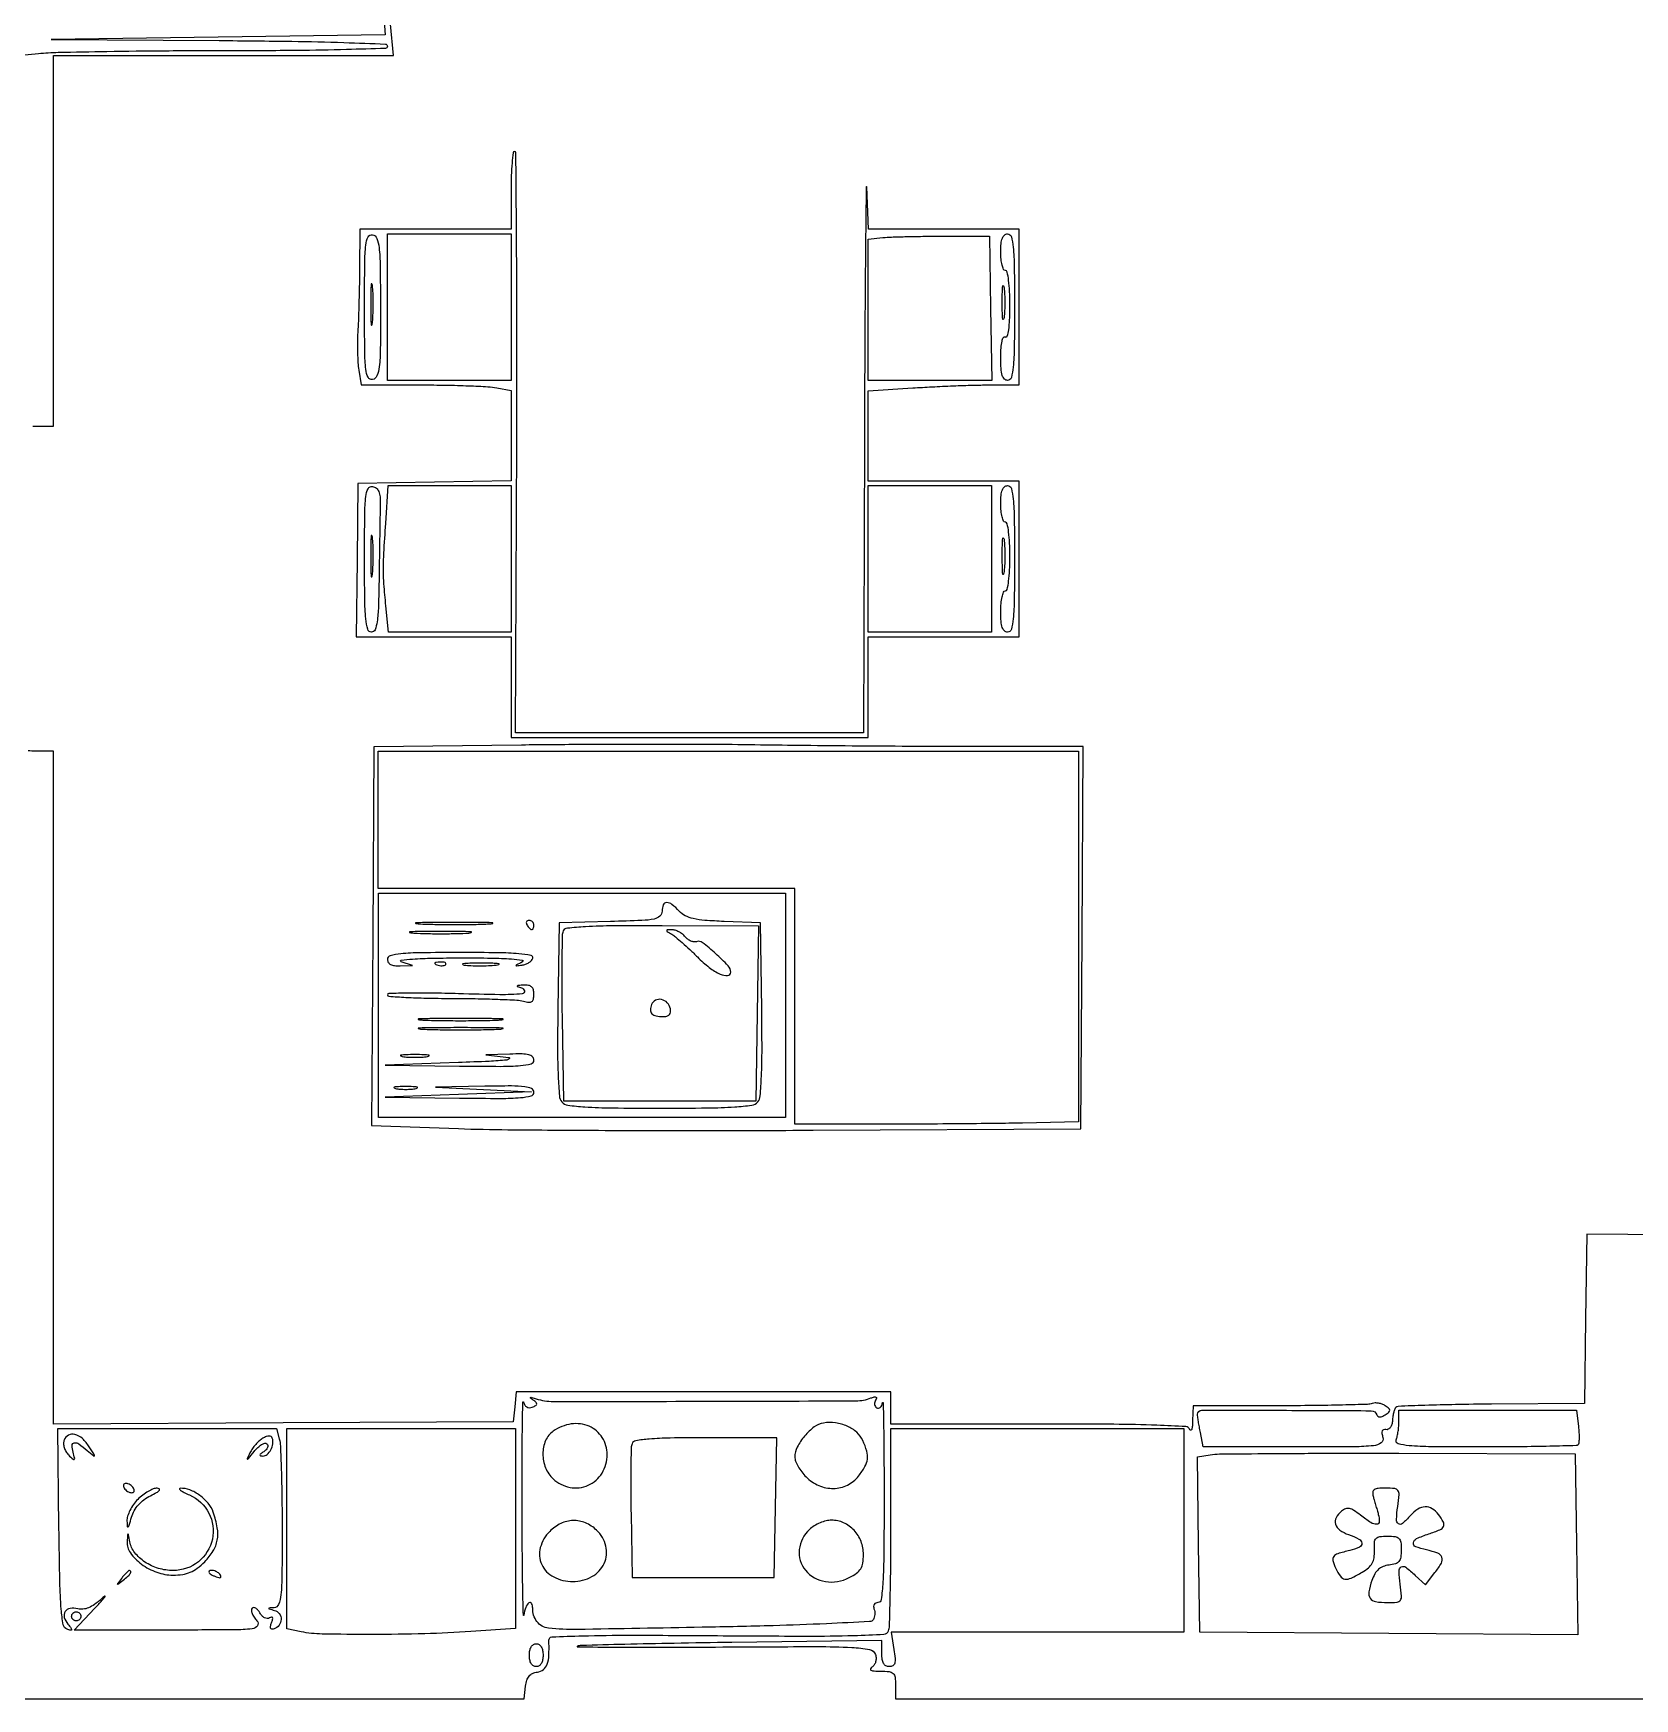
# Model space of a CAD drawing. Extents: x 105 to 1385, y 45 to 986.
# Drawn here: x 523.6 to 873.5, y 148 to 511.8 of the extents above; entities that cross this region are included whole.
import ezdxf

# ---------------------------------------------------------------- set-up
doc = ezdxf.new("R2010")
doc.units = 0

msp = doc.modelspace()

# ---------------------------------------------------------------- linework, layer by layer
for points in [[(600.209829, 515.5), (600.5, 511.5), (564, 510.981229), (527.5, 510.462458), (564.25, 510.231229, -0.001892), (580.092104, 510.071608, -0.004908), (591.504693, 509.801368, -0.001286), (600.542721, 509.475296, -0.402943), (601, 509, -0.404049), (600.54231, 508.526084, -0.001464), (592.060723, 508.255417, -0.005212), (581.285289, 508.055515, -0.00198), (566.25, 507.992891, 0.001684), (552.44894, 507.943581, 0.002148), (539.725, 507.800606, 0.001669), (529.059373, 507.599318, 0.017991), (524.75, 507.348286), (518, 506.71079)], [(523.5, 426), (528, 426), (528, 466.5), (528, 507), (565.143599, 507), (602.287199, 507), (601.655272, 513.799289, 0.077002)], [(907.908627, 249.149414), (863.041983, 249.5), (862.770992, 231), (862.5, 212.5), (842.179697, 212.346364, 0.00258), (834.349203, 212.246746, 0.004125), (827.662598, 212.071973, 0.000971), (821.825431, 211.859851, 0.188986), (821.294679, 211.628013, 0.110756), (821.066256, 211.267517, 0.024091), (820.850172, 210.558948, 0.02399), (820.675484, 209.696551, 0.020963), (820.574468, 208.781649, -0.053902), (820.420897, 207.916844, -0.08499), (820.09178, 207.240738, -0.115006), (819.641469, 206.846423, -0.177101), (819.134125, 206.77512, 0.123563), (818.618849, 206.75711, 0.238979), (818.324613, 206.483014, 0.131545), (818.273714, 205.919461, 0.033967), (818.492027, 205.02512, -0.330958), (818.099191, 203.885268, -0.12442), (816.417398, 203.26733, -0.024751), (812.224602, 203.036257, -0.001391), (799.192388, 203), (779.25, 203), (778.625, 206.125, -0.004902), (778.385709, 207.385597, -0.005698), (778.183594, 208.589063, -0.005102), (778.034694, 209.610229, -0.03366), (778, 210.125, -0.413613), (778.870721, 210.997509, -0.001106), (797.425549, 210.994514, -0.001167), (815.948634, 210.907313, -0.318153), (817.166667, 210.032046, 0.150298), (817.413869, 209.693011, 0.162001), (817.801323, 209.564092, 0.103169), (818.334648, 209.675321, 0.040483), (819, 210.032046, 0.025323), (819.814687, 210.618222, 0.227944), (820, 211.00359, 0.225786), (819.815492, 211.391351, 0.024857), (819, 211.989496, 0.056147), (818.327594, 212.331869, 0.046037), (817.549412, 212.544537, 0.047837), (816.787579, 212.604974, 0.084144), (816.168213, 212.489496, -0.080697), (815.150953, 212.292616, -0.00149), (809.670413, 212.143789, -0.003629), (803.264503, 212.035454, -0.002413), (795.918213, 212), (777, 212), (776.921053, 208.75, -0.014897), (776.857565, 207.577168, -0.050023), (776.717133, 206.821875, -0.273033), (776.532014, 206.648055, -0.367332), (776.337719, 206.75, 0.289507), (775.395363, 207.427983, 0.005527), (769.105459, 207.73647, 0.007822), (759.729763, 207.945651, 0.001666), (743.416667, 208), (711, 208), (711, 211.5), (711, 215), (670.063358, 215), (629.126717, 215), (628.813358, 211.75), (628.5, 208.5), (578.25, 208.240751), (528, 207.981502), (528, 281.490751), (528, 355), (524.059017, 355, -0.023552), (522.50479, 355.07325, -0.030444)], [(418, 148), (524.433578, 148), (630.867155, 148), (631.183578, 150.75, -0.047288), (631.457168, 152.039515, -0.098515), (631.947622, 152.937353, -0.11152), (632.698169, 153.510665, -0.072404), (633.75, 153.819551, 0.131732), (635.065704, 154.380536, 0.140622), (635.884969, 155.512737, 0.077529), (636.268057, 157.480948, 0.019256), (636.264697, 160.773691, -0.411802), (636.91489, 161.483275, -0.005156), (643.652283, 161.735751, -0.007313), (653.964854, 161.864846, -0.001328), (673.096563, 161.773691, 0.001301), (692.623463, 161.679584, 0.007627), (702.881002, 161.813304, 0.006276), (709.459116, 162.082107, 0.296044), (710.489401, 162.831787, 0.084861), (710.695247, 163.864256, 0.001259), (710.850011, 170.063962, 0.003385), (710.963047, 177.277018, 0.002225), (711, 185.581787), (711, 207), (743, 207), (775, 207), (774.998892, 184.75), (774.997785, 162.5), (743.029622, 162.5), (711.061459, 162.5), (711.658538, 158.75, -0.015624), (711.910103, 156.774328, -0.091162), (711.819997, 155.734228, -0.201095), (711.401988, 155.2013, -0.127882), (710.627808, 155, -0.125866), (709.905244, 155.184821, -0.139131), (709.392143, 155.689698, -0.093987), (709.092314, 156.566283, -0.035551), (709, 157.862974), (709, 160.725949), (676.25, 160.285462, 0.001041), (663.623411, 160.089328, 0.001659), (652.826562, 159.86328, 0.000324), (643.314108, 159.62637, 0.084198), (642.5, 159.466804, 0.830818), (642.527093, 159.315561, 0.000402), (651.417796, 159.26014, 0.001862), (661.767416, 159.242484, 0.001065), (674.262709, 159.294317, -0.000972), (694.897946, 159.383762, -0.013098), (702.448708, 159.203996, -0.033058), (706.345436, 158.749582, -0.277201), (707.619721, 157.625154, -0.070571), (707.753278, 156.828291, -0.074422), (707.655588, 156.040787, -0.080022), (707.344212, 155.364868, -0.104028), (706.857012, 154.890467, 0.140365), (706.530167, 154.523111, 0.418659), (706.632475, 154.238224, 0.09299), (707.325877, 154.062941, 0.014361), (708.75, 154.015313, -0.025563), (710.621259, 153.91074, -0.161641), (711.477891, 153.520513, -0.175983), (711.891804, 152.71455, -0.031521), (712, 151), (712, 148), (796, 148), (880, 148)]]:
    msp.add_lwpolyline(points, format="xyb")
for points in [[(705.207542, 423.25), (705, 359), (666.985359, 359), (628.970717, 359), (629.235359, 422.500154, 0.001107), (629.282941, 446.849315, 0.001846), (629.201949, 467.347093, 0.000137), (629.056655, 485.696064, 0.411876), (628.75, 486.000154, 0.380185), (628.450134, 485.73351, 0.007338), (628.220312, 483.50317, 0.013727), (628.053946, 480.759105, 0.008276), (628, 477.5), (628, 469), (611.5, 469), (595, 469), (594.9065, 460.25, -0.002374), (594.849135, 456.533457, -0.002004), (594.754, 452.601562, -0.002021), (594.638351, 449.015871, -0.00563), (594.518648, 446.5, 0.011702), (594.442425, 444.347659, 0.009204), (594.457386, 442.014063, 0.009325), (594.551741, 439.84471, 0.022573), (594.723439, 438.25), (595.222582, 435), (608.486291, 435, -0.004311), (613.79378, 434.954237, -0.005218), (618.771754, 434.816406, -0.004456), (622.954903, 434.619527, -0.035378), (624.875, 434.375), (628, 433.75), (628, 423.899179), (628, 414.048358), (611.25, 413.774179), (594.5, 413.5), (594.348654, 396.75), (594.197308, 380), (611.098654, 380), (628, 380), (628, 369), (628, 358), (667, 358), (706, 358), (706, 369), (706, 380), (722.5, 380), (739, 380), (739, 397), (739, 414), (722.5, 414), (706, 414), (706, 423.849177), (706, 433.698354), (715.75, 434.344003, -0.003799), (719.97681, 434.591666, -0.002876), (724.61875, 434.801513, -0.002908), (728.979327, 434.948119, -0.006757), (732.25, 434.994826), (739, 435), (739, 452), (739, 469), (722.537526, 469), (706.075052, 469), (705.745068, 478.25, 0.974916), (705.604787, 478.248561, 0.001343), (705.451052, 465.909375, 0.001111), (705.310404, 447.283888, 0.000525)], [(599.471327, 452.00573, -0.002619), (599.440404, 442.87256, -0.024953), (599.212212, 438.97756, -0.068501), (598.713664, 436.985257, -0.254926), (597.75, 436.190579, -0.336012), (596.789131, 436.664189, -0.088803), (596.271874, 438.414231, -0.02535), (596.043218, 442.249122, -0.002216), (596, 452, -0.002261), (596.043753, 461.673682, -0.024847), (596.271519, 465.547417, -0.083828), (596.777846, 467.337317, -0.341996), (597.721327, 467.815151, -0.258871), (598.668167, 467.022685, -0.064353), (599.163659, 464.98711, -0.024413), (599.405919, 461.048345, -0.00269)], [(732.775393, 451.75), (733.050786, 436), (719.525393, 436), (706, 436), (706, 451.436642), (706, 466.873283), (709.25, 467.186642, -0.015229), (711.102204, 467.308441, -0.002891), (714.482813, 467.407951, -0.003084), (718.433169, 467.477001, -0.002828), (722.5, 467.5), (732.5, 467.5)], [(738, 452, -0.002849), (737.949674, 443.167683, -0.020523), (737.726562, 438.916667, -0.04313), (737.309064, 436.618193, -0.338315), (736.5, 436, -0.201639), (735.791916, 436.297657, -0.122271), (735.324125, 437.093169, -0.058318), (735.068904, 438.564636, -0.013809), (735, 441.059017, -0.014995), (735.062207, 443.132763, -0.040398), (735.268876, 444.591614, -0.077973), (735.588375, 445.398291, -0.420328), (736, 445.5, 0.490637), (736.429203, 445.660908, 0.039212), (736.737367, 447.029528, 0.026296), (736.939637, 449.258262, 0.009482), (737, 452.440983, 0.011407), (736.931466, 455.444548, 0.021479), (736.716927, 457.860246, 0.018324), (736.410329, 459.666149, 0.35542), (736, 460, -0.295869), (735.612873, 460.251055, -0.04382), (735.29375, 461.175, -0.037669), (735.07239, 462.467056, -0.023598), (735, 464, -0.020272), (735.076585, 465.888175, -0.069535), (735.34375, 467.083333, -0.128937), (735.815157, 467.750359, -0.176579), (736.5, 468, -0.338315), (737.309064, 467.381807, -0.04313), (737.726562, 465.083333, -0.020523), (737.949674, 460.832317, -0.002849)], [(597.34281, 452.5, 0.003921), (597.36764, 449.635274, 0.022011), (597.460299, 448.106202, 0.807686), (597.59156, 448.092045, 0.057523), (597.733497, 448.776433, 0.013671), (597.852417, 450.684837, 0.00893), (597.889991, 452.890462, 0.008983), (597.849527, 455.043501, 0.016947), (597.726893, 456.776433, 0.153636), (597.586732, 457.099419, 0.661512), (597.45291, 457.056202, 0.018464), (597.364217, 455.373175, 0.004138)], [(735.723396, 449.75, -0.108536), (735.576315, 449.333801, -0.707215), (735.43855, 449.364062, -0.025693), (735.344207, 450.670434, -0.005179), (735.320074, 453, -0.005179), (735.344207, 455.329566, -0.025693), (735.43855, 456.635938, -0.707215), (735.576315, 456.666199, -0.108536), (735.723396, 456.25, -0.019375), (735.849065, 454.770235, -0.011494), (735.889766, 453, -0.011494), (735.849065, 451.229765, -0.019375)], [(599.416667, 408.736305, 0.001361), (599.374586, 406.587268, 0.000243), (599.308854, 402.57254, 0.000262), (599.236588, 397.868207, 0.000237), (599.166667, 393, -0.004197), (599.022698, 386.539896, -0.026839), (598.746914, 383.277778, -0.060108), (598.286591, 381.5339, -0.307323), (597.5, 381, -0.338738), (596.690493, 381.619505, -0.042855), (596.273331, 383.928887, -0.020433), (596.050289, 388.198422, -0.002833), (596, 397.073324, -0.002228), (596.043249, 406.778, -0.025465), (596.271977, 410.596227, -0.089315), (596.789583, 412.337687, -0.335274), (597.75, 412.809629, -0.120405), (598.57002, 412.433641, -0.128919), (599.099363, 411.729767, -0.079347), (599.371458, 410.567791, -0.023494)], [(628, 397), (628, 381), (614.598187, 381), (601.196374, 381), (600.647723, 386.75, -0.005492), (600.24299, 391.548611, -0.017974), (600.124524, 394.730346, -0.014472), (600.221777, 398.244171, -0.002631), (600.624833, 404.75), (601.179538, 413), (614.589769, 413), (628, 413)], [(738, 397, -0.002849), (737.949674, 388.167683, -0.020523), (737.726562, 383.916667, -0.04313), (737.309064, 381.618193, -0.338315), (736.5, 381, -0.188641), (735.803001, 381.272668, -0.12648), (735.333333, 382, -0.063857), (735.072487, 383.326193, -0.016668), (735, 385.5, -0.020945), (735.072283, 387.224757, -0.033738), (735.29375, 388.678125, -0.036969), (735.611488, 389.732972, -0.31052), (736, 390, 0.354925), (736.409838, 390.332853, 0.018508), (736.716667, 392.125, 0.02162), (736.931377, 394.522473, 0.011522), (737, 397.5, 0.011522), (736.931377, 400.477527, 0.02162), (736.716667, 402.875, 0.018508), (736.409838, 404.667147, 0.354925), (736, 405, -0.295869), (735.612873, 405.251055, -0.04382), (735.29375, 406.175, -0.037669), (735.07239, 407.467056, -0.023598), (735, 409, -0.020272), (735.076585, 410.888175, -0.069535), (735.34375, 412.083333, -0.128937), (735.815157, 412.750359, -0.176579), (736.5, 413, -0.338315), (737.309064, 412.381807, -0.04313), (737.726562, 410.083333, -0.020523), (737.949674, 405.832317, -0.002849)], [(597.34281, 397.5, 0.003921), (597.36764, 394.635274, 0.022011), (597.460299, 393.106202, 0.807686), (597.59156, 393.092045, 0.057523), (597.733497, 393.776433, 0.013671), (597.852417, 395.684837, 0.00893), (597.889991, 397.890462, 0.008983), (597.849527, 400.043501, 0.016947), (597.726893, 401.776433, 0.153636), (597.586732, 402.099419, 0.661512), (597.45291, 402.056202, 0.018464), (597.364217, 400.373175, 0.004138)], [(735.729798, 394.272304, -0.062969), (735.583963, 393.648711, -0.78507), (735.449454, 393.664364, -0.026082), (735.354021, 394.993969, -0.004587), (735.32814, 397.5, -0.004873), (735.349747, 400.014488, -0.021409), (735.440431, 401.495614, -0.613017), (735.577707, 401.54838, -0.180442), (735.721732, 401.272304, -0.02012), (735.847937, 399.765662, -0.010546), (735.889785, 397.88463, -0.010474), (735.851521, 395.951761, -0.015806)], [(630.271564, 356.325689), (598.043128, 355.972351), (597.771564, 314.585728), (597.5, 273.199104), (616.5, 272.539241, 0.006353), (627.324519, 272.300966, 0.001198), (647.103125, 272.164367, 0.00128), (670.209941, 272.119321, 0.001173), (694, 272.189689), (752.5, 272.5), (752.760972, 314.25), (753.021943, 356), (727.760972, 356.002626, -0.001092), (716.629988, 356.028098, -0.000757), (704.04541, 356.103441, -0.000763), (691.958075, 356.212568, -0.001572), (682.5, 356.342139, 0.003089), (672.602536, 356.447702, 0.001201), (658.907897, 356.476273, 0.001188), (644.075799, 356.436346, 0.001474)], [(752, 314.5), (752, 274), (739.75, 273.75, -0.00219), (733.748681, 273.653823, -0.000895), (725.592011, 273.573438, -0.000885), (716.828541, 273.518268, -0.001131), (708.754719, 273.5), (690.009437, 273.5), (690.004719, 299.25), (690, 325), (644.5, 325), (599, 325), (599, 340), (599, 355), (675.5, 355), (752, 355)], [(661, 320.032751, -0.210519), (660.52307, 318.950207, -0.136703), (659.284406, 318.322383, -0.039589), (656.59369, 318.002688, -0.003499), (649.75, 317.782751), (638.5, 317.5), (638.227492, 298.629584, 0.003669), (638.165842, 289.949842, 0.010706), (638.295497, 283.960951, 0.009621), (638.561235, 279.700883, 0.153997), (639.099937, 278.379584, 0.187988), (640.408041, 277.653997, 0.017606), (644.139541, 277.281159, 0.013335), (650.065487, 277.057596, 0.00276), (660.5, 277, 0.00276), (670.934513, 277.057596, 0.013335), (676.860459, 277.281159, 0.017606), (680.591959, 277.653997, 0.187988), (681.900063, 278.379584, 0.153997), (682.438765, 279.700883, 0.009621), (682.704503, 283.960951, 0.010706), (682.834158, 289.949842, 0.003669), (682.772508, 298.629584), (682.5, 317.5), (674.531475, 317.795998, -0.009793), (670.364165, 318.032597, -0.037424), (667.793961, 318.423972, -0.061534), (666.05373, 319.05692, -0.087477), (664.742519, 320.045998, 0.037046), (663.16099, 321.50967, 0.170678), (661.999763, 321.913344, 0.306056), (661.26496, 321.41328, 0.095096)], [(608.295706, 317.255869, 0.006772), (611.80362, 317.149712, 0.00422), (615.917685, 317.115689, 0.004233), (619.975569, 317.150736, 0.007659), (623.295706, 317.258416, 0.064206), (623.992986, 317.382403, 0.83955), (623.977489, 317.500752, 0.009062), (620.883691, 317.580195, 0.00193), (615.5, 317.600059, 0.00187), (610.125063, 317.579038, 0.010022), (607.196239, 317.497902, 0.891547), (607.18842, 317.38105, 0.034402)], [(631.5, 317, 0.029505), (631.768994, 316.617226, 0.035638), (632.066025, 316.29375, 0.038439), (632.34829, 316.065539, 0.151918), (632.559017, 316, 0.210953), (632.727648, 316.07446, 0.081139), (632.870461, 316.29375, 0.061769), (632.967655, 316.617151, 0.042167), (633, 317, 0.105053), (632.918938, 317.381556, 0.099167), (632.688914, 317.70625, 0.09642), (632.345238, 317.923877, 0.093332), (631.940983, 318, 0.108972), (631.586039, 317.921712, 0.182303), (631.3746, 317.70625, 0.161196), (631.343488, 317.3821, 0.082592)], [(681.771303, 297.667098), (681.5, 278.5), (660.5, 278.5), (639.5, 278.5), (639.226045, 296.466382, -0.002648), (639.156603, 303.44405, -0.00398), (639.176707, 309.53077, -0.001658), (639.252564, 314.733745, -0.087349), (639.44279, 315.71151, -0.281667), (640.317091, 316.383471, -0.012626), (644.270611, 316.704099, -0.012207), (650.393989, 316.89558, -0.002639), (660.988048, 316.912226), (682.042605, 316.834196)], [(606.789188, 315.258586, 0.008711), (609.612159, 315.14806, 0.005503), (612.908478, 315.112769, 0.005525), (616.149843, 315.149556, 0.010124), (618.789188, 315.262181, 0.088327), (619.319858, 315.391534, 0.788092), (619.297449, 315.515128, 0.011688), (616.807799, 315.597762, 0.002526), (612.5, 315.618236, 0.002432), (608.200814, 315.596037, 0.013217), (605.872449, 315.511106, 0.86599), (605.862628, 315.389364, 0.041857)], [(663.095683, 315.006261, -0.040797), (663.953832, 314.405708, -0.007702), (665.408406, 313.161614, -0.008185), (667.065564, 311.650498, -0.007423), (668.728036, 310.03667, 0.03093), (671.321697, 307.745471, 0.058017), (673.709791, 306.295037, 0.121274), (675.321857, 305.987444, 0.398824), (676, 306.702393, 0.193481), (675.424384, 308.134236, 0.019124), (672.704211, 310.761763, 0.017275), (669.792339, 313.191015, 0.262583), (668.539401, 313.376746, -0.126397), (667.978214, 313.311953, -0.067672), (667.30172, 313.500381, -0.060543), (666.619014, 313.898308, -0.057415), (666.037769, 314.454491, 0.055498), (665.426774, 315.04363, 0.044104), (664.653797, 315.537074, 0.04554), (663.844356, 315.868839, 0.079328), (663.127555, 315.969591, 0.009111), (662.146288, 315.933363, 0.38861), (662.011802, 315.795877, 0.268736), (662.120812, 315.592481, 0.006169)], [(601, 309.5, 0.142973), (601.186626, 308.86068, 0.133731), (601.69172, 308.402375, 0.089719), (602.544475, 308.146018, 0.037342), (603.75, 308.09968), (606.5, 308.19936), (604, 309, -0.793948), (604.026563, 309.32633, -0.020937), (606.485431, 309.587029, -0.011285), (610.850137, 309.76693, -0.004182), (617, 309.830035, -0.003811), (623.720708, 309.791559, -0.013156), (628.0722, 309.618906, -0.025679), (630.446988, 309.33903, -0.737299), (630.5, 308.938203, 0.001811), (629.17924, 308.324035, 0.258165), (629.082019, 308.18974, 0.485097), (629.163733, 308.107468, 0.002702), (630.417134, 308.258489, 0.056348), (631.181277, 308.443781, 0.054627), (631.893368, 308.796244, 0.059303), (632.45076, 309.253687, 0.111379), (632.750467, 309.75, 0.457304), (632.368273, 310.392821, 0.024242), (629.695685, 310.737039, 0.016614), (625.179506, 310.946701, 0.003292), (617.083333, 311, 0.002831), (608.202618, 310.949716, 0.020421), (603.930556, 310.726684, 0.042818), (601.619684, 310.309567, 0.338795)], [(611.8125, 308.316886, 0.051402), (612.359369, 308.160852, 0.05415), (612.916927, 308.123424, 0.060344), (613.402231, 308.202593, 0.126455), (613.729167, 308.395833, 0.296942), (613.77538, 308.614691, 0.208169), (613.592839, 308.799335, 0.077125), (613.112848, 308.910055, 0.028489), (612.416667, 308.921053, 0.018894), (611.670344, 308.862007, 0.168741), (611.37858, 308.720685, 0.470617), (611.395823, 308.538436, 0.054073)], [(617.727696, 308.278268, 0.02012), (619.234338, 308.152063, 0.010546), (621.11537, 308.110215, 0.010474), (623.048239, 308.148479, 0.015806), (624.727696, 308.270202, 0.062969), (625.351289, 308.416037, 0.78507), (625.335636, 308.550546, 0.026082), (624.006031, 308.645979, 0.004587), (621.5, 308.67186, 0.004873), (618.985512, 308.650253, 0.021409), (617.504386, 308.559569, 0.613017), (617.45162, 308.422293, 0.180442)], [(630.25, 303.310674, -0.287753), (630.913082, 302.605747, -0.443641), (630.460843, 301.999173, -0.0269), (625.56334, 301.797047, -0.004925), (616.5, 302, 0.004529), (610.555191, 302.137827, 0.007562), (605.550946, 302.132812, 0.002286), (601.284455, 302.044497, 0.407589), (600.998053, 301.75, 0.393972), (601.282516, 301.446598, 0.002882), (605.03849, 301.216301, 0.008508), (609.477568, 301.045496, 0.005113), (614.75, 300.986345, -0.004036), (620.18048, 300.937121, -0.005346), (625.121875, 300.799577, -0.003885), (629.252441, 300.608238, -0.051991), (630.75, 300.369714, 0.036755), (631.913641, 300.147901, 0.178633), (632.555466, 300.304052, 0.199953), (632.89956, 300.824805, 0.047336), (633, 301.883369, 0.061736), (632.876802, 302.877351, 0.150462), (632.497949, 303.501824, 0.142413), (631.81718, 303.825545, 0.053165), (630.75, 303.883999, 0.005718), (629.607705, 303.812001, 0.197309), (629.37122, 303.693656, 0.541772), (629.4117, 303.550633, 0.01159)], [(658.694728, 299.646858, 0.086767), (658.46397, 298.468028, 0.199079), (658.787415, 297.641021, 0.154283), (659.689006, 297.14987, 0.048202), (661.239991, 297, 0.065979), (662.054733, 297.107982, 0.144026), (662.587024, 297.434054, 0.15388), (662.836865, 297.97921, 0.078817), (662.811841, 298.738516, 0.145497), (662.139719, 300.032006, 0.14742), (660.87342, 300.74012, 0.16907), (659.554179, 300.583958, 0.190141)], [(608.75, 296.256012, 0.006428), (612.50572, 296.150982, 0.003776), (617, 296.117042, 0.003776), (621.49428, 296.150982, 0.006428), (625.25, 296.256012, 0.041169), (626.239217, 296.378408, 0.883896), (626.229688, 296.493946, 0.008506), (622.916556, 296.57282, 0.001698), (617, 296.592909, 0.001698), (611.083444, 296.57282, 0.008506), (607.770312, 296.493946, 0.883896), (607.760783, 296.378408, 0.041169)], [(608.75, 294.256012, 0.006428), (612.50572, 294.150982, 0.003776), (617, 294.117042, 0.003776), (621.49428, 294.150982, 0.006428), (625.25, 294.256012, 0.041169), (626.239217, 294.378408, 0.883896), (626.229688, 294.493946, 0.008506), (622.916556, 294.57282, 0.001698), (617, 294.592909, 0.001698), (611.083444, 294.57282, 0.008506), (607.770312, 294.493946, 0.883896), (607.760783, 294.378408, 0.041169)], [(627.5, 288.075778, -0.59617), (627.612371, 287.797134, -0.19712), (627.086684, 287.516956, -0.013719), (623.240545, 287.23572, -0.002881), (616.5, 286.967349), (600.5, 286.422645), (616.75, 286.211322, 0.002715), (625.792556, 286.142828, 0.020324), (630.076887, 286.307839, 0.043795), (632.377313, 286.694846, 0.341573), (633, 287.5, 0.203736), (632.698451, 288.20933, 0.130884), (631.905041, 288.649561, 0.058048), (630.404177, 288.846258, 0.012167), (627.75, 288.819752), (622.5, 288.639504)], [(604.25, 288.283746, 0.023547), (605.502218, 288.153981, 0.014044), (607, 288.111902, 0.014044), (608.497782, 288.153981, 0.023547), (609.75, 288.283746, 0.124239), (610.112409, 288.435926, 0.664672), (610.076563, 288.577962, 0.03126), (608.97062, 288.675363, 0.006336), (607, 288.700336, 0.006336), (605.02938, 288.675363, 0.03126), (603.923437, 288.577962, 0.664672), (603.887591, 288.435926, 0.124239)], [(622, 281.058896), (632.5, 280.539587), (616.5, 279.981116), (600.5, 279.422645), (616.75, 279.211322, 0.002715), (625.792556, 279.142828, 0.020324), (630.076887, 279.307839, 0.043795), (632.377313, 279.694846, 0.341573), (633, 280.5, 0.296708), (632.501405, 281.266242, 0.074566), (630.993483, 281.680656, 0.030255), (628.098388, 281.851246, 0.004495), (622.25, 281.789103), (611.5, 281.578205)], [(602.75, 281.294267, 0.029693), (603.774707, 281.159351, 0.017887), (605, 281.115502, 0.017887), (606.225293, 281.159351, 0.029693), (607.25, 281.294267, 0.142433), (607.560023, 281.453014, 0.611425), (607.517187, 281.600334, 0.039503), (606.61149, 281.701569, 0.008087), (605, 281.727636, 0.008087), (603.38851, 281.701569, 0.039503), (602.482813, 281.600334, 0.611425), (602.439977, 281.453014, 0.142433)], [(632.646496, 211.694589, 0.031192), (633.40369, 212.040729, 0.244324), (633.615565, 212.350157, 0.241595), (633.485235, 212.703945, 0.03058), (632.833846, 213.233496, -0.015718), (632.256765, 213.674827, -0.556438), (632.274751, 213.813404, -0.180983), (632.540018, 213.831496, -0.007018), (633.492653, 213.532602, 0.079705), (637.205424, 212.93729, 0.000526), (670.193755, 212.974835, 0.000467), (703.36315, 213.078462, 0.090836), (706.641953, 213.692846, -0.027252), (707.34755, 213.920361, -0.171986), (707.718235, 213.889444, -0.361653), (707.826944, 213.666061, -0.078271), (707.647733, 213.239037, 0.084107), (707.459132, 212.774619, 0.093128), (707.443541, 212.290799, 0.100501), (707.601493, 211.863188, 0.116284), (707.908006, 211.556855, 0.173783), (708.291575, 211.475323, 0.149405), (708.667995, 211.648549, 0.104783), (708.980532, 212.073551, 0.059333), (709.174318, 212.685356, -0.900469), (709.30463, 212.67444, -0.00139), (709.404331, 207.226, -0.002532), (709.476859, 200.287922, -0.001347), (709.5, 191.699262, -0.002139), (709.448623, 179.689354, -0.01279), (709.235034, 173.434613, -0.016133), (708.886791, 169.659145, -0.377925), (708.143011, 169.001663, 0.108005), (707.665916, 168.896777, 0.145698), (707.335763, 168.606663, 0.138675), (707.208156, 168.170958, 0.094208), (707.300491, 167.659316, -0.059771), (707.448723, 167.071463, -0.047109), (707.4707, 166.414905, -0.048497), (707.371644, 165.791608, -0.080474), (707.15748, 165.305685, -0.240518), (706.336989, 164.832628, -0.001293), (696.898933, 164.375985, -0.00465), (685.236191, 163.950572, -0.002029), (669.75, 163.592733, -0.000891), (642.494813, 163.122165, -0.03184), (636.186164, 163.426325, -0.202795), (633.664897, 164.843236, -0.175715), (632.731355, 167.75, 0.126467), (632.499968, 168.812248, 0.473595), (631.924062, 168.941103, 0.143304), (631.2035, 167.93528, 0.055661), (630.816422, 166.25, -0.93236), (630.687886, 166.255734, -0.001978), (630.569004, 171.798438, -0.002377), (630.472132, 179.403608, -0.001197), (630.418485, 189, -0.001431), (630.415255, 198.664597, -0.002651), (630.476702, 206.511594, -0.001272), (630.575124, 212.788959, -0.883649), (630.731135, 212.805426, 0.078904), (630.998523, 212.147504, 0.126096), (631.428966, 211.724718, 0.132398), (631.993241, 211.573224, 0.091613)], [(637.222506, 206.443296, 0.139415), (635.555746, 204.393673, 0.100949), (634.954922, 201.496425, 0.095808), (635.531443, 198.462257, 0.110944), (637.188561, 196.038955, 0.140193), (640.883718, 194.155183, 0.154997), (644.858186, 194.612928, 0.153029), (647.875456, 197.291026, 0.136126), (649, 201.345012, 0.14121), (647.932118, 205.050802, 0.151426), (645.077581, 207.499885, 0.140239), (641.152437, 208.01252, 0.116072)], [(696.269925, 208.222817, 0.122375), (694.247011, 207.362427, 0.055659), (692.143037, 205.375141, 0.055626), (690.526443, 202.968899, 0.120689), (690, 200.819687, 0.093037), (690.169767, 199.91522, 0.035306), (690.721023, 198.749306, 0.033462), (691.515246, 197.534792, 0.034853), (692.454545, 196.454545, 0.094936), (695.248924, 194.558789, 0.106021), (698.437494, 193.927235, 0.110856), (701.4943, 194.664037, 0.112204), (703.92742, 196.634859, 0.035113), (705.334131, 198.707373, 0.101943), (705.881032, 200.341611, 0.102005), (705.737256, 202.058353, 0.035181), (704.862164, 204.403172, 0.105348), (703.535451, 206.19461, 0.076427), (701.440849, 207.539749, 0.071684), (698.898098, 208.257696, 0.072796)], [(861.193362, 207.469434, -0.013625), (861.317052, 206.082844, -0.019011), (861.346563, 204.838076, -0.015681), (861.300322, 203.826363, -0.178966), (861.136101, 203.469434, -0.192202), (860.690814, 203.278211, -0.000714), (854.947093, 203.137896, -0.003546), (848.404597, 203.033833, -0.002203), (840.726345, 203, -0.001882), (829.088395, 203.043802, -0.018529), (824.192261, 203.262221, -0.052268), (821.822424, 203.708353, -0.43662), (821.393011, 204.581787, 0.037334), (821.626269, 205.358417, 0.016637), (821.821697, 206.409275, 0.016361), (821.955618, 207.540096, 0.021293), (822, 208.581787), (822, 211), (841.390594, 211), (860.781188, 211)], [(577.369714, 204.75, -0.054774), (577.609525, 203.188623, -0.002837), (577.799577, 198.09375, -0.004474), (577.937219, 192.02177, -0.003231), (577.986345, 185.25, -0.002204), (577.949065, 174.942172, -0.022911), (577.721009, 170.710413, -0.066018), (577.224684, 168.604889, -0.293318), (576.25, 167.883999, 0.002838), (575.129918, 167.803365, 0.420039), (575.054211, 167.713105, 0.312203), (575.144156, 167.606884, 0.002343), (576.307086, 167.299681, -0.172584), (577.3704, 166.57942, -0.163401), (577.769732, 165.3314, -0.155223), (577.340812, 164.046779, -0.156034), (576.24932, 163.249306, -0.096404), (575.751995, 163.184692, -0.281297), (575.480176, 163.375252, -0.160722), (575.438561, 163.825221, -0.034992), (575.669259, 164.580485, 0.025223), (575.912518, 165.324566, 0.165596), (575.888292, 165.710606, 0.369943), (575.665372, 165.824192, 0.079206), (575.231399, 165.643013, -0.155677), (574.732448, 165.518423, -0.103093), (574.158764, 165.67697, -0.083743), (573.596272, 166.097692, -0.062908), (573.136463, 166.720637, 0.048398), (572.704972, 167.342066, 0.082514), (572.223713, 167.749481, 0.122499), (571.773168, 167.885922, 0.212012), (571.414467, 167.7478, 0.22524), (571.262659, 167.321782, 0.068727), (571.428303, 166.639025, 0.053664), (571.853011, 165.828142, 0.036482), (572.494452, 165.006131, -0.34283), (572.575345, 163.929839, -0.223707), (571.457979, 163.252284, -0.025119), (567.422532, 163.031297, -0.00112), (553.44678, 163), (532.583584, 163), (537.041792, 167.740435, 0.003887), (538.627439, 169.452942, 0.030891), (539.303327, 170.293184, 0.848396), (539.222346, 170.373187, 0.025763), (538.480173, 169.773863, -0.029246), (537.012633, 168.605564, -0.054293), (535.682525, 167.86957, -0.06855), (534.466188, 167.545954, -0.095016), (533.343032, 167.620546, 0.102219), (531.668449, 167.707784, 0.212944), (530.591476, 167.015497, 0.216323), (530.397192, 165.762183, 0.104811), (531.16391, 164.293574, -0.008156), (531.902421, 163.368454, -0.203296), (531.983252, 163.05996, -0.442407), (531.804079, 162.939244, -0.019696), (531, 163.170065, -0.276748), (530.162191, 164.141089, -0.023062), (529.727454, 167.578953, -0.014621), (529.42993, 173.473386, -0.002189), (529.230498, 185.332686), (528.960995, 207), (552.863866, 207), (576.766737, 207)], [(530.360232, 204.496365, 0.098494), (530.230191, 203.739045, 0.065028), (530.367992, 202.863875, 0.061066), (530.743208, 201.995901, 0.063934), (531.312365, 201.259064, 0.006711), (532.301943, 200.295699, 0.329647), (532.559033, 200.264256, 0.33259), (532.662639, 200.500388, 0.006772), (532.332478, 201.836605, -0.057949), (532.117197, 203.364159, -0.382273), (532.577076, 203.90352, -0.189542), (533.577191, 203.658639, -0.023285), (535.387227, 202.25, 0.001597), (536.824828, 201.027538, 0.459483), (536.962385, 201.049726, 0.284806), (536.961384, 201.232656, 0.001195), (535.846488, 203, 0.063139), (534.34417, 204.815503, 0.122389), (532.71042, 205.729007, 0.191094), (531.31203, 205.57263, 0.180779)], [(573.762263, 204.894997, 0.054518), (573.018491, 204.360968, 0.028863), (572.217919, 203.554055, 0.02835), (571.485602, 202.624098, 0.038904), (570.945148, 201.707173, 0.003925), (570.320032, 200.403057, 0.649276), (570.398557, 200.312177, 0.149327), (570.640676, 200.474288, 0.001745), (571.864492, 201.98506, -0.03317), (572.687618, 202.879914, -0.053656), (573.507985, 203.508237, -0.073469), (574.205055, 203.802721, -0.265604), (574.652647, 203.680687, -0.166537), (574.835908, 203.306436, -0.12633), (574.778066, 202.84987, -0.095641), (574.475213, 202.375344, -0.062112), (573.97104, 201.96094, 0.017528), (573.31389, 201.512353, 0.18684), (573.143162, 201.244435, 0.414166), (573.259047, 201.070373, 0.046571), (573.781385, 201.015313, 0.181472), (574.737207, 201.361063, 0.094533), (575.541491, 202.363487, 0.087131), (575.967982, 203.677534, 0.120796), (575.84433, 204.904835, 0.165721), (575.575739, 205.244346, 0.145455), (575.140083, 205.371585, 0.090799), (574.530453, 205.256977, 0.036728)], [(629, 185.150823), (629, 163.301646), (619.25, 162.655997, -0.009853), (609.164532, 162.187503, -0.00647), (597.538871, 162.027356, -0.004839), (586.759842, 162.122677, -0.044748), (582.125, 162.625), (579, 163.25), (579, 185.125), (579, 207), (604, 207), (629, 207)], [(654.439082, 203.701845, 0.085601), (654.248808, 202.741625, 0.002626), (654.169377, 198.686668, 0.005096), (654.149516, 193.891842, 0.003496), (654.220466, 188.451845), (654.5, 174.5), (670, 174.5), (685.5, 174.5), (685.776046, 189.75), (686.052092, 205), (670.494661, 205, 0.003795), (662.762697, 204.941318, 0.016376), (658.172219, 204.721134, 0.020386), (655.253545, 204.364926, 0.266605)], [(860.771177, 181.738889), (861.042354, 161.977779), (819.771177, 162.238889), (778.5, 162.5), (778.228647, 181.681517), (777.957294, 200.863034), (780.728647, 201.287467, -0.035452), (782.798202, 201.455668, -0.000626), (793.99529, 201.5561, -0.001571), (807.045405, 201.615807, -0.001046), (822, 201.60595), (860.5, 201.5)], [(543.5, 194, 0.064269), (543.810561, 193.617474, 0.051777), (544.230237, 193.29375, 0.053414), (544.689814, 193.073533, 0.085235), (545.118034, 193, 0.117858), (545.449529, 193.079239, 0.186277), (545.642737, 193.29375, 0.154201), (545.661825, 193.617617, 0.076764), (545.5, 194, 0.064269), (545.189439, 194.382526, 0.051777), (544.769763, 194.70625, 0.053414), (544.310186, 194.926467, 0.085235), (543.881966, 195, 0.117858), (543.550471, 194.920761, 0.186277), (543.357263, 194.70625, 0.154201), (543.338175, 194.382383, 0.076764)], [(546.454545, 191.545455, 0.043056), (545.521951, 190.436754, 0.037875), (544.747516, 189.137642, 0.039781), (544.230071, 187.850855, 0.08573), (544.090188, 186.795455, 0.012406), (544.165743, 185.618028, 0.604656), (544.337832, 185.546437, 0.145686), (544.568698, 185.892724, 0.004119), (545.085873, 187.623007, -0.05533), (545.685687, 189.070867, -0.054639), (546.590466, 190.358628, -0.052691), (547.785798, 191.458598, -0.04518), (549.245685, 192.350237, 0.014018), (550.568873, 193.049274, 0.081622), (551.181391, 193.541507, 0.444419), (551.150978, 193.828882, 0.155298), (550.704545, 193.97723, 0.098427), (549.84543, 193.817752, 0.035002), (548.715483, 193.272289, 0.03311), (547.526291, 192.483084, 0.033336)], [(557.757614, 192.50593, -0.172409), (561.985251, 188.556084, -0.174538), (562.74501, 182.846928, -0.172898), (559.688587, 177.925022, -0.169773), (554.182608, 176, -0.07319), (550.957698, 176.474607, -0.07316), (548.005763, 177.858198, -0.07974), (545.790872, 179.894874, -0.119905), (544.703122, 182.269925, 0.0009), (544.393564, 183.857187, 0.324559), (544.310296, 183.93456, 0.430108), (544.236068, 183.873132, 0.00104), (544.136182, 182.338894, 0.172469), (544.851029, 179.84021, 0.079742), (547.258077, 177.403973, 0.071985), (550.624542, 175.61458, 0.086423), (554.153648, 175, 0.035845), (556.258792, 175.151113, 0.064134), (557.927091, 175.615367, 0.063056), (559.441924, 176.493701, 0.033513), (561.076923, 177.923077, 0.058997), (562.924052, 180.266382, 0.094727), (563.819657, 182.640052, 0.085844), (563.821374, 185.343873, 0.041222), (562.950225, 188.712941, 0.08818), (561.83994, 190.691671, 0.064295), (559.99982, 192.423693, 0.065326), (557.817887, 193.605133, 0.099912), (555.702947, 193.960858, 0.510914), (555.59427, 193.7998, 0.152044), (555.81029, 193.517327, 0.038175), (556.58343, 193.054059, 0.013386)], [(816.353265, 192.25, 0.000755), (816.586128, 191.419856, 0.00036), (816.887922, 190.353125, 0.000357), (817.204794, 189.239207, 0.000508), (817.488041, 188.25, -0.074911), (817.69499, 186.671355, -0.397151), (817.139391, 186.104407, -0.156952), (815.87874, 186.455953, -0.020803), (813.604012, 188.096844, 0.022563), (812.16473, 189.127401, 0.092046), (811.175147, 189.537306, 0.14181), (810.338902, 189.476479, 0.084795), (809.469153, 188.974399, 0.095983), (808.287559, 187.533061, 0.198969), (808.14129, 186.111083, 0.169698), (809.062083, 184.83886, 0.068274), (811, 183.850155, -0.034959), (813.253936, 182.883043, -0.26165), (813.871698, 181.947829, -0.317912), (813.349337, 181.083628, -0.044249), (811.25, 180.380794, 0.014228), (808.626155, 179.674152, 0.155571), (807.735776, 179.064757, 0.239575), (807.56474, 178.183259, 0.037239), (808.198225, 176.464289, 0.048921), (809.193076, 174.74787, 0.204539), (810.192393, 174.143091, 0.14732), (811.541014, 174.349428, 0.022305), (813.977313, 175.64567, 0.041479), (815.34127, 176.61217, 0.090707), (816.15401, 177.595921, 0.093012), (816.554154, 178.787089, 0.045271), (816.631605, 180.39567, -0.026705), (816.651334, 182.184451, -0.17204), (817.0021, 183.002273, -0.178798), (817.781556, 183.399213, -0.0293), (819.5, 183.5, -0.030723), (821.188463, 183.396154, -0.167168), (822, 183, -0.167168), (822.396154, 182.188463, -0.030723), (822.5, 180.5, -0.034401), (822.389696, 178.89869, -0.136306), (822.001525, 178.001888, -0.15032), (821.230927, 177.482622, -0.044896), (819.827269, 177.191034, 0.062279), (818.52096, 176.872069, 0.092519), (817.518687, 176.259778, 0.083474), (816.736492, 175.275156, 0.042359), (816.089245, 173.826165, 0.038357), (815.423532, 171.311058, 0.200703), (815.721313, 169.941308, 0.203432), (816.90168, 169.202594, 0.039474), (819.46386, 169, 0.020971), (821.584687, 169.088992, 0.222212), (822.315862, 169.508792, 0.175775), (822.556607, 170.398388, 0.012408), (822.273174, 173, -0.021324), (822.011776, 175.874383, -0.278516), (822.500182, 176.77866, -0.306544), (823.47842, 176.717359, -0.024181), (825.564963, 174.938971), (827.758828, 172.877941), (829.865789, 175.556508, 0.036301), (831.268836, 177.634215, 0.224704), (831.368154, 178.883855, 0.217301), (830.462543, 179.779911, 0.033998), (827.988532, 180.502519, -0.037223), (825.647954, 181.202548, -0.351201), (825.15331, 182.046229, -0.256042), (825.85021, 182.969601, -0.026052), (828.5, 184, 0.018172), (830.946077, 184.907093, 0.181687), (831.730256, 185.638963, 0.247822), (831.706472, 186.574368, 0.034521), (830.607954, 188.25, 0.089812), (829.232255, 189.512072, 0.152187), (827.735127, 189.912182, 0.135019), (826.145212, 189.404078, 0.064463), (824.5, 188, -0.027229), (822.744639, 186.260751, -0.35125), (821.884396, 186.217041, -0.256559), (821.450559, 187.129784, -0.01869), (821.726826, 190, 0.012343), (822.008268, 192.580224, 0.169406), (821.777093, 193.479335, 0.226025), (821.064273, 193.905582, 0.023591), (819.064281, 194, 0.021158), (817.416781, 193.930252, 0.12276), (816.599736, 193.65138, 0.229421), (816.276324, 193.119767, 0.092128)], [(636.454545, 184.545455, 0.130476), (634.395892, 180.998741, 0.176386), (634.699805, 177.3346, 0.168327), (637.323748, 174.603886, 0.118502), (641.5, 173.6, 0.126901), (645.658097, 174.672605, 0.159624), (648.352405, 177.56873, 0.170019), (648.716213, 181.349965, 0.14493), (646.685549, 184.825686, 0.089309), (644.248935, 186.408337, 0.106723), (641.563219, 186.911658, 0.105261), (638.880561, 186.263313, 0.084831)], [(693.188561, 184.961045, 0.180108), (690.983812, 180.559585, 0.202537), (692.337892, 176.049691, 0.184064), (696.683718, 173.587949, 0.158454), (701.892296, 174.444304, 0.036188), (703.502471, 175.430612, 0.099459), (704.406895, 176.400293, 0.100731), (704.860257, 177.636359, 0.037707), (705, 179.486725, 0.09245), (704.466258, 182.3487, 0.095613), (702.939033, 184.787913, 0.098956), (700.665048, 186.423308, 0.106958), (698, 187, 0.063226), (696.836311, 186.852259, 0.037083), (695.504703, 186.401057, 0.036512), (694.218803, 185.74167, 0.050847)], [(542.872445, 174.25, 0.001576), (541.99236, 173.120493, 0.377591), (542, 173, 0.377591), (542.120493, 172.99236, 0.001576), (543.25, 173.872445, 0.017685), (544.306759, 174.76332, 0.065617), (544.869516, 175.426111, 0.241985), (544.90695, 175.806605, 0.307699), (544.622445, 176, 0.184603), (544.410139, 175.91885, 0.013803), (543.952641, 175.485938, 0.017649), (543.425681, 174.920402, 0.012436)], [(562, 175.606989, 0.2252), (562.088769, 175.419896, 0.029412), (562.455882, 175.154486, 0.029555), (562.957462, 174.875192, 0.020646), (563.551938, 174.618443, 0.036408), (564.131719, 174.443138, 0.155351), (564.487528, 174.474315, 0.32948), (564.606889, 174.674071, 0.1144), (564.492921, 175.011454, 0.115814), (563.901891, 175.603931, 0.080554), (563.026239, 175.969265, 0.115534), (562.291154, 175.972535, 0.349578)], [(534, 166, -0.099038), (533.923658, 165.618362, -0.097945), (533.70625, 165.29375, -0.097945), (533.381638, 165.076342, -0.099038), (533, 165, -0.099038), (532.618362, 165.076342, -0.097945), (532.29375, 165.29375, -0.097945), (532.076342, 165.618362, -0.099038), (532, 166, -0.099038), (532.076342, 166.381638, -0.097945), (532.29375, 166.70625, -0.097945), (532.618362, 166.923658, -0.099038), (533, 167, -0.099038), (533.381638, 166.923658, -0.097945), (533.70625, 166.70625, -0.097945), (533.923658, 166.381638, -0.099038)], [(635, 157.5, -0.04716), (634.90137, 156.456621, -0.088208), (634.6, 155.666667, -0.118484), (634.11998, 155.177821, -0.140575), (633.5, 155, -0.140575), (632.88002, 155.177821, -0.118484), (632.4, 155.666667, -0.088208), (632.09863, 156.456621, -0.04716), (632, 157.5, -0.04716), (632.09863, 158.543379, -0.088208), (632.4, 159.333333, -0.118484), (632.88002, 159.822179, -0.140575), (633.5, 160, -0.140575), (634.11998, 159.822179, -0.118484), (634.6, 159.333333, -0.088208), (634.90137, 158.543379, -0.04716)]]:
    msp.add_lwpolyline(points, format="xyb", close=True)
for points in [[(628, 452), (628, 436), (614.5, 436), (601, 436), (601, 452), (601, 468), (614.5, 468), (628, 468)], [(733, 397), (733, 381), (719.5, 381), (706, 381), (706, 397), (706, 413), (719.5, 413), (733, 413)], [(688, 299.5), (688, 275), (643.525976, 275), (599.051952, 275), (599.038398, 299.5), (599.024844, 324), (643.512422, 324), (688, 324)]]:
    msp.add_lwpolyline(points, close=True)

doc.saveas('drawing.dxf')
